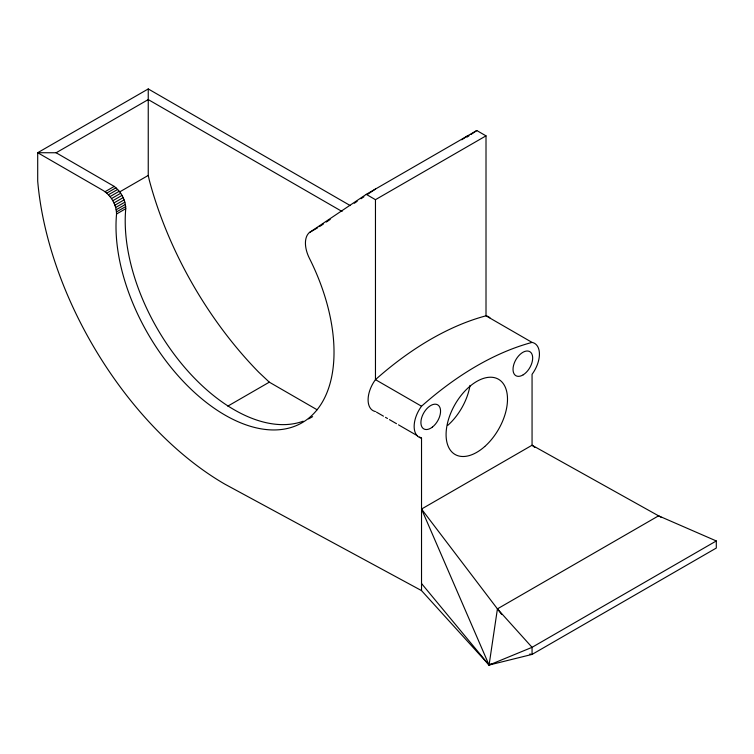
<?xml version="1.0" encoding="UTF-8"?>
<svg xmlns="http://www.w3.org/2000/svg" width="754" height="754" viewBox="0 0 754 754"><rect width="100%" height="100%" fill="white"/><g stroke="black" fill="none" stroke-linecap="round" stroke-linejoin="round"><path stroke-width="1.13" d="M716.3 540.957L532.06 647.328L489.073 665.056L497.423 608.864L658.572 515.83L716.3 540.957L716.3 548.054L532.06 654.415L489.073 665.056L421.524 590.599L225.003 484.228A266.313 153.759 60 0 1 37.7 181.083L37.7 152.713L148.246 88.944L350.252 205.578M461.759 139.782L467.584 135.852M467.094 137.077L469.035 135.767M470.977 134.457L476.792 130.536L486.01 135.852L486.01 315.813A300.723 173.618 -60 0 0 375.464 379.639A23.534 13.581 -60 0 0 375.464 411.543M303.193 421.194A154.155 89 60 0 1 182.638 365.011A154.155 89 60 0 1 125.758 208.688C125.645 200.036 121.017 191.676 114.24 186.408L56.126 152.76L37.7 152.713L103.27 190.573C111.121 195.55 116.38 204.692 116.55 214.013A154.155 89 60 0 0 256.435 427.895A154.155 89 60 0 0 309.413 258.302A24.939 14.401 60 0 1 309.413 232.534L366.256 194.362L476.792 130.536M319.583 226.568L323.438 223.985M326.331 222.044L330.186 219.452M354.267 203.278L357.16 201.337M361.015 198.745L363.899 196.803M367.754 194.221L375.464 189.037M105.032 191.723L114.24 186.408M56.126 152.76L148.246 99.585L342.062 211.488M106.766 193.137L115.975 187.812M108.435 194.768L117.652 189.452M110.018 196.596L119.226 191.28M119.895 191.789L148.246 175.428L148.246 88.944M111.479 198.594L120.687 193.278M112.789 200.715L122.007 195.399M113.939 202.939L123.147 197.614M114.891 205.201L124.108 199.885M115.645 207.491L124.853 202.166M116.173 209.744L125.39 204.428M116.474 211.931L125.692 206.615M116.55 214.013L125.758 208.688M309.413 232.534L317.698 227.746M366.256 194.362L375.464 199.678L486.01 135.852M227.802 406.133L269.31 382.165L317.095 409.761M491.108 663.878L489.073 665.056L421.524 509.054L532.06 445.228L661.607 517.527M529.77 654.038L532.06 654.415L532.06 647.328L497.423 608.864M534.812 447.442L532.06 445.228L532.06 374.314A23.534 13.581 -60 0 0 532.06 342.41L486.01 315.813A23.534 13.581 -60 0 1 489.949 317.82M532.06 342.41A300.723 173.618 -60 0 0 421.524 406.227L375.464 379.639L375.464 199.678M376.463 412.127L383.475 416.17M385.473 417.33L387.481 418.479M389.479 419.639L396.491 423.682M398.498 424.841L417.518 435.821M419.526 436.981L421.524 438.14L421.524 590.599M269.31 382.165L258.792 372.269A266.313 153.759 60 0 1 149.311 180.215L148.246 175.428M421.524 583.511L489.073 665.056M421.524 509.054L501.664 614.444M312.637 416.613A154.155 89 60 0 1 308.546 418.885M421.524 438.14A23.534 13.581 -60 0 1 421.524 406.227M470.015 385.407A43.421 25.071 -60 0 1 447.895 425.247M484.737 446.528A43.421 25.071 -60 0 0 498.507 379.262A43.421 25.071 -60 0 0 447.131 424.813A43.421 25.071 -60 0 0 484.737 446.528M523.219 374.804A13.892 8.021 -60 0 0 531.174 352.844A13.892 8.021 -60 0 0 514.162 363.4A13.892 8.021 -60 0 0 523.219 374.804M432.372 427.103A13.892 8.021 -60 0 0 438.31 405.266A13.892 8.021 -60 0 0 421.524 418.225A13.892 8.021 -60 0 0 432.372 427.103"/></g></svg>
